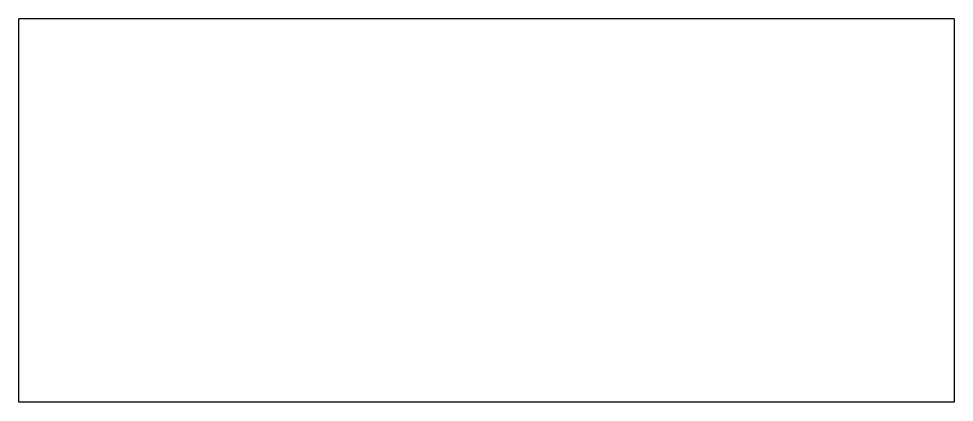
# Model space of a CAD drawing. Extents: x -38.1 to 38.1, y -15.6 to 15.6.
import ezdxf

# ---------------------------------------------------------------- set-up
doc = ezdxf.new("R2010")
doc.units = 0
doc.header["$MEASUREMENT"] = 0
doc.layers.add('seat', color=7, linetype='Continuous')

msp = doc.modelspace()

# ---------------------------------------------------------------- linework, layer by layer
at = {"layer": 'seat'}
for p, q in [((38.102, 15.621), (-38.102, 15.621)), ((-38.102, -15.621), (-38.102, 15.621)), ((38.102, 15.621), (38.102, -15.621)), ((38.102, -15.621), (-38.102, -15.621))]:
    msp.add_line(p, q, dxfattribs=at)

doc.saveas('drawing.dxf')
